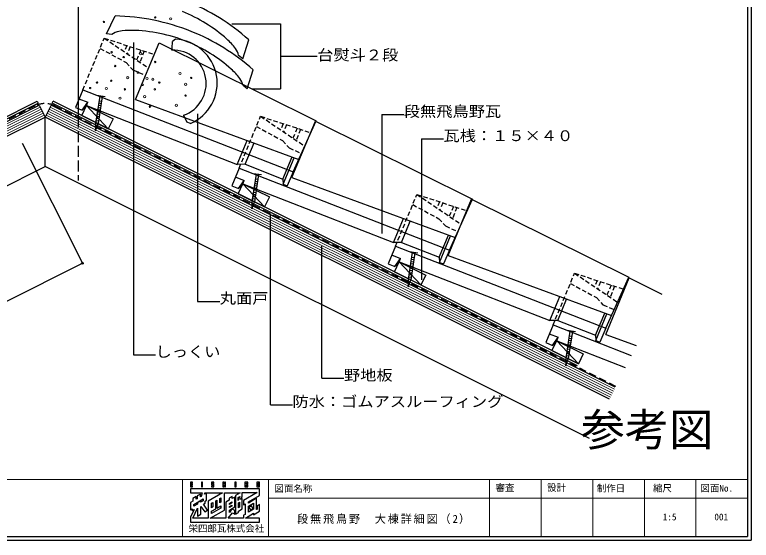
# Model space of a CAD drawing. Units: millimetres, scale not verified. Extents: x -1898 to 2142, y -2692 to 1538.
# Drawn here: x 1143 to 2142, y -1252 to -539 of the extents above; entities that cross this region are included whole.
import ezdxf
from ezdxf.enums import TextEntityAlignment as Align

# ---------------------------------------------------------------- set-up
doc = ezdxf.new("R2010")
doc.units = ezdxf.units.MM
doc.header["$LTSCALE"] = 5
doc.header["$PDMODE"] = 32
doc.header["$PDSIZE"] = 2.5
for name, pattern in [('DASHED1', [1.8, 1.2, -0.6]), ('DASHED2', [3, 2, -1]), ('DASHED3', [4, 3, -1])]:
    doc.linetypes.add(name, pattern=pattern)
doc.layers.add('0-A', color=7, linetype='Continuous', lineweight=25)
doc.styles.add('ＭＳ ゴシック', font='')
doc.styles.get('ＭＳ ゴシック').set_extended_font_data('MS Gothic')

msp = doc.modelspace()

# ---------------------------------------------------------------- linework, layer by layer
at = {"layer": '0-A', "color": 2}
for p, q in [((2136.806, 93.147), (2136.806, -1246.853)), ((1267.396, -564.998), (1279.068, -540.568)), ((1274.645, -565.677), (1267.396, -564.998)), ((1356.306, -584.06), (1357.107, -575.38)), ((1361.039, -572.227), (1357.107, -575.38)), ((1452.396, -598.683), (1460.34, -572.8)), ((1356.057, -586.764), (1356.306, -584.06)), ((1452.396, -598.683), (1446.6, -594.277)), ((1458.396, -639.46), (1466.339, -613.578)), ((1458.396, -639.46), (1452.6, -635.054)), ((1235.344, -640.866), (1520.461, -752.128)), ((1240.558, -662.222), (1234.692, -668.522)), ((1240.558, -662.222), (1444.62, -741.854)), ((1371.926, -675.253), (1376.381, -684.69)), ((1381.155, -686.308), (1376.381, -684.69)), ((1455.475, -741.794), (1444.62, -741.854)), ((1447.322, -746.857), (1732.439, -858.119)), ((1455.475, -741.794), (1506.722, -761.796)), ((1520.461, -752.128), (1512.617, -770.984)), ((1452.536, -768.213), (1446.67, -774.512)), ((1452.536, -768.213), (1656.599, -847.845)), ((1667.453, -847.785), (1656.599, -847.845)), ((1667.453, -847.785), (1718.7, -867.787)), ((1659.301, -852.848), (1944.418, -964.11)), ((1732.439, -858.119), (1724.596, -876.975)), ((1664.515, -874.204), (1658.649, -880.503)), ((1664.515, -874.204), (1868.578, -953.836)), ((1879.432, -953.776), (1868.578, -953.836)), ((1879.432, -953.776), (1930.679, -973.778)), ((1873.069, -959.734), (1979.003, -1001.073)), ((1944.418, -964.11), (1936.575, -982.966)), ((1878.282, -981.09), (1872.417, -987.389)), ((1878.282, -981.09), (1970.919, -1017.239)), ((156.806, -1246.853), (2136.806, -1246.853))]:
    msp.add_line(p, q, dxfattribs=at)
at = {"layer": '0-A'}
for p, q in [((2141.806, 98.147), (2141.806, -1251.853)), ((1306.87, -653.75), (1338.688, -577.068)), ((1338.688, -577.068), (1551.685, -682.951)), ((1265.638, -650.294), (1254.272, -648.547)), ((1230.105, -652.774), (1242.375, -657.564)), ((1234.692, -668.522), (1242.375, -657.564)), ((1240.558, -662.222), (1242.375, -657.564)), ((1261.684, -649.687), (1256.005, -686.643)), ((1260.166, -659.57), (1256.706, -659.039)), ((1260.622, -656.605), (1257.162, -656.074)), ((1306.87, -653.75), (1528.127, -735.142)), ((1233.849, -675.639), (1240.558, -662.222)), ((1240.558, -662.222), (1276.335, -680.111)), ((1258.798, -668.466), (1255.338, -667.934)), ((1259.254, -665.501), (1255.795, -664.969)), ((1259.71, -662.535), (1256.25, -662.004)), ((1233.849, -675.639), (1269.627, -693.528)), ((1257.431, -677.361), (1253.972, -676.83)), ((1257.887, -674.396), (1254.427, -673.864)), ((1258.342, -671.431), (1254.883, -670.899)), ((1256.064, -686.257), (1252.604, -685.725)), ((1252.756, -696.261), (1256.005, -686.643)), ((1256.52, -683.292), (1253.059, -682.76)), ((1256.975, -680.327), (1253.515, -679.795)), ((1518.848, -759.741), (1550.666, -683.059)), ((1520.461, -752.128), (1551.685, -682.951)), ((1550.666, -683.059), (1763.663, -788.942)), ((1255.03, -689.528), (1252.608, -689.156)), ((1254.055, -692.414), (1252.671, -692.201)), ((1444.62, -741.854), (1458.098, -709.378)), ((1455.475, -741.794), (1467.49, -712.832)), ((1506.722, -761.796), (1519.151, -731.837)), ((1507.028, -768.801), (1521.962, -732.889)), ((1442.084, -758.765), (1454.353, -763.555)), ((1477.617, -756.285), (1466.251, -754.538)), ((1473.663, -755.678), (1467.983, -792.634)), ((1445.828, -781.629), (1452.536, -768.213)), ((1446.67, -774.512), (1454.353, -763.555)), ((1452.536, -768.213), (1454.353, -763.555)), ((1452.536, -768.213), (1488.314, -786.102)), ((1481.605, -799.518), (1452.537, -768.213)), ((1471.688, -768.526), (1468.229, -767.995)), ((1472.144, -765.561), (1468.684, -765.03)), ((1472.6, -762.596), (1469.14, -762.065)), ((1518.848, -759.741), (1740.106, -841.133)), ((1470.321, -777.422), (1466.861, -776.89)), ((1470.777, -774.457), (1467.317, -773.925)), ((1471.233, -771.492), (1467.773, -770.96)), ((1445.828, -781.629), (1481.605, -799.518)), ((1468.498, -789.283), (1465.038, -788.751)), ((1468.953, -786.318), (1465.494, -785.786)), ((1469.409, -783.352), (1465.95, -782.821)), ((1469.865, -780.387), (1466.406, -779.855)), ((1488.314, -786.102), (1481.605, -799.518)), ((1732.439, -858.119), (1763.663, -788.942)), ((1468.042, -792.248), (1464.582, -791.716)), ((1467.008, -795.519), (1464.586, -795.147)), ((1466.033, -798.404), (1464.649, -798.192)), ((1464.734, -802.252), (1467.983, -792.634)), ((1730.828, -865.732), (1762.645, -789.05)), ((1762.645, -789.05), (1975.642, -894.933)), ((1656.599, -847.845), (1670.076, -815.369)), ((1667.453, -847.785), (1679.468, -818.823)), ((1718.7, -867.787), (1731.129, -837.828)), ((1719.006, -874.792), (1733.941, -838.88)), ((1654.063, -864.756), (1666.332, -869.546)), ((1689.595, -862.276), (1678.229, -860.529)), ((1685.641, -861.669), (1679.961, -898.625)), ((1684.578, -868.587), (1681.118, -868.056)), ((1730.828, -865.732), (1952.085, -947.124)), ((1657.807, -887.62), (1664.515, -874.204)), ((1658.649, -880.503), (1666.332, -869.546)), ((1664.515, -874.204), (1666.332, -869.546)), ((1664.515, -874.204), (1700.292, -892.093)), ((1693.584, -905.509), (1664.515, -874.204)), ((1683.211, -877.483), (1679.751, -876.951)), ((1683.667, -874.517), (1680.207, -873.986)), ((1684.123, -871.552), (1680.663, -871.021)), ((1657.807, -887.62), (1693.584, -905.509)), ((1681.388, -889.343), (1677.928, -888.812)), ((1681.843, -886.378), (1678.384, -885.846)), ((1682.299, -883.413), (1678.84, -882.881)), ((1682.755, -880.448), (1679.295, -879.916)), ((1680.02, -898.239), (1676.56, -897.707)), ((1676.713, -908.243), (1679.961, -898.625)), ((1680.476, -895.273), (1677.016, -894.742)), ((1680.932, -892.309), (1677.472, -891.777)), ((1700.292, -892.093), (1693.584, -905.509)), ((1944.418, -964.11), (1975.642, -894.933)), ((1944.595, -972.618), (1976.413, -895.936)), ((1976.413, -895.936), (2020.591, -917.897)), ((1678.987, -901.51), (1676.565, -901.138)), ((1678.011, -904.395), (1676.628, -904.183)), ((1868.578, -953.836), (1882.055, -921.36)), ((1879.432, -953.776), (1891.448, -924.814)), ((1930.679, -973.778), (1943.108, -943.819)), ((1930.985, -980.783), (1945.92, -944.871)), ((1903.363, -969.161), (1891.997, -967.414)), ((1899.409, -968.554), (1893.729, -1005.511)), ((1867.83, -971.641), (1880.1, -976.431)), ((1872.417, -987.389), (1880.1, -976.431)), ((1878.282, -981.09), (1880.1, -976.431)), ((1897.891, -978.438), (1894.431, -977.906)), ((1898.346, -975.472), (1894.886, -974.941)), ((1944.595, -972.618), (1985.675, -987.729)), ((1871.575, -994.506), (1878.282, -981.09)), ((1878.282, -981.09), (1914.06, -998.978)), ((1907.352, -1012.394), (1878.283, -981.089)), ((1896.523, -987.334), (1893.063, -986.801)), ((1896.979, -984.368), (1893.519, -983.836)), ((1897.435, -981.403), (1893.975, -980.871)), ((1871.575, -994.506), (1907.352, -1012.394)), ((1894.7, -999.194), (1891.24, -998.662)), ((1895.156, -996.229), (1891.696, -995.697)), ((1895.611, -993.263), (1892.152, -992.732)), ((1896.067, -990.298), (1892.608, -989.767)), ((1893.788, -1005.125), (1890.328, -1004.593)), ((1892.755, -1008.396), (1890.333, -1008.024)), ((1890.481, -1015.128), (1893.729, -1005.511)), ((1894.244, -1002.159), (1890.784, -1001.627)), ((1914.06, -998.978), (1907.352, -1012.394)), ((1891.779, -1011.281), (1890.396, -1011.068)), ((1457.523, -1175.193), (1456.796, -1175.193)), ((1457.523, -1174.399), (1457.523, -1175.193)), ((1473.795, -1177.972), (1473.002, -1177.972)), ((1473.795, -1174.399), (1473.795, -1177.972)), ((1397.066, -1187.298), (1395.747, -1192.281)), ((1427.427, -1210.846), (1427.427, -1187.298)), ((1451.57, -1192.788), (1451.57, -1187.232)), ((1389.261, -1192.37), (1384.564, -1194.97)), ((1389.261, -1196.072), (1389.261, -1192.37)), ((1390.254, -1195.434), (1389.261, -1196.072)), ((1395.148, -1198.437), (1390.65, -1201.095)), ((1394.751, -1192.824), (1394.751, -1189.084)), ((1395.747, -1192.281), (1394.751, -1192.824)), ((1398.654, -1198.146), (1395.148, -1200.277)), ((1395.148, -1200.277), (1395.148, -1198.437)), ((1417.174, -1197.484), (1417.306, -1208.001)), ((1421.077, -1201.128), (1421.077, -1195.169)), ((1437.878, -1192.503), (1433.711, -1194.905)), ((1437.878, -1195.206), (1437.878, -1192.503)), ((1441.45, -1193.185), (1437.878, -1195.206)), ((1448.349, -1192.367), (1446.213, -1197.758)), ((1446.213, -1193.633), (1448.349, -1192.367)), ((1446.213, -1197.758), (1446.213, -1193.633)), ((1449.071, -1196.536), (1451.57, -1192.788)), ((1451.57, -1195.037), (1449.071, -1196.536)), ((1453.29, -1198.079), (1453.29, -1203.636)), ((1390.65, -1202.924), (1385.822, -1205.764)), ((1385.822, -1205.764), (1385.822, -1203.107)), ((1390.65, -1201.095), (1390.65, -1202.924)), ((1409.965, -1207.681), (1409.965, -1201.652)), ((1411.817, -1206.612), (1409.965, -1207.681)), ((1422.664, -1208.134), (1409.965, -1215.647)), ((1422.664, -1200.263), (1421.077, -1201.128)), ((1437.614, -1200.99), (1434.174, -1203.095)), ((1434.174, -1203.095), (1434.174, -1201.783)), ((1437.614, -1205.422), (1434.174, -1207.486)), ((1434.174, -1207.486), (1434.174, -1206.216)), ((1446.279, -1207.873), (1446.279, -1201.188)), ((1447.866, -1207.037), (1446.279, -1207.873)), ((1466.85, -1201.735), (1466.85, -1209.655)), ((1386.35, -1209.985), (1381.191, -1220.569)), ((1383.969, -1211.64), (1386.35, -1209.985)), ((1390.848, -1219.114), (1395.346, -1216.468)), ((1408.239, -1221.958), (1427.427, -1210.846)), ((1409.965, -1212.367), (1415.587, -1208.994)), ((1409.965, -1215.647), (1409.965, -1212.367)), ((1432.499, -1221.958), (1438.209, -1214.417)), ((1437.65, -1209.341), (1434.174, -1214.129)), ((1434.174, -1214.129), (1434.174, -1210.846)), ((1441.45, -1211.309), (1437.65, -1209.341)), ((1438.209, -1214.417), (1441.384, -1216.468)), ((1441.45, -1216.468), (1441.45, -1211.309)), ((1466.85, -1209.655), (1460.041, -1213.892)), ((1462.682, -1210.714), (1466.189, -1208.729)), ((1429.477, -1221.958), (1408.239, -1221.958)), ((1453.356, -1221.958), (1432.499, -1221.958)), ((1475.052, -1221.958), (1456.052, -1221.958)), ((151.807, -1251.853), (2141.806, -1251.853))]:
    msp.add_line(p, q, dxfattribs=at)
at = {"layer": '0-A', "color": 3}
for p, q in [((1229.197, -246.374), (1229.197, -676.697)), ((461.042, -1012.394), (1173.464, -656.179)), ((462.383, -1015.078), (1174.805, -658.862)), ((1173.464, -656.179), (1174.805, -658.862)), ((1193.588, -658.862), (1194.93, -656.179)), ((1906.01, -1015.078), (1193.588, -658.862)), ((1907.352, -1012.394), (1194.93, -656.179)), ((410.933, -1044.157), (1176.147, -661.544)), ((1176.147, -661.544), (1184.197, -677.644)), ((1192.247, -661.544), (1184.197, -677.644)), ((1957.46, -1044.157), (1192.247, -661.544)), ((418.983, -1060.257), (1184.197, -677.644)), ((1184.197, -744.727), (1184.197, -677.644)), ((1949.41, -1060.257), (1184.197, -677.644)), ((445.816, -1113.922), (1184.197, -744.727)), ((1922.577, -1113.922), (1184.197, -744.727))]:
    msp.add_line(p, q, dxfattribs=at)
at = {"layer": '0-A', "color": 6}
for p, q in [((1437.64, -551.104), (1503.223, -551.104)), ((1503.223, -551.104), (1503.223, -639.272)), ((1503.223, -595.188), (1553.223, -595.188)), ((1465.172, -639.272), (1503.223, -639.272)), ((1391.042, -673.304), (1391.042, -927.701)), ((1640.611, -674.244), (1670.611, -674.244)), ((1640.611, -674.244), (1640.611, -835.765)), ((1694.451, -707.227), (1724.451, -707.227)), ((1694.451, -707.227), (1694.451, -898.578)), ((1153.274, -713.099), (1234.788, -876.122)), ((1489.693, -1067.901), (1489.693, -808.593)), ((1559.458, -1032.075), (1559.458, -852.949)), ((1391.042, -927.701), (1421.042, -927.701)), ((1559.458, -1032.075), (1589.458, -1032.075)), ((1489.693, -1067.901), (1519.693, -1067.901))]:
    msp.add_line(p, q, dxfattribs=at)
at = {"layer": '0-A', "linetype": 'DASHED1'}
for p, q in [((1235.344, -640.866), (1264.478, -570.652)), ((1264.478, -570.652), (1332.172, -592.776)), ((1264.478, -570.652), (1324.504, -611.253)), ((1258.731, -584.511), (1294.086, -603.675)), ((1294.946, -580.608), (1291.496, -588.923)), ((1299.708, -582.164), (1295.716, -591.781)), ((1313.987, -586.831), (1308.379, -600.344)), ((1318.746, -588.387), (1312.6, -603.201)), ((1447.322, -746.857), (1476.457, -676.643)), ((1476.457, -676.643), (1544.15, -698.767)), ((1476.457, -676.643), (1536.482, -717.244)), ((1506.925, -686.599), (1503.474, -694.914)), ((1511.686, -688.155), (1507.694, -697.772)), ((1470.709, -690.502), (1506.064, -709.666)), ((1525.966, -692.822), (1520.358, -706.335)), ((1530.725, -694.378), (1524.579, -709.192)), ((1659.301, -852.848), (1688.436, -782.634)), ((1688.436, -782.634), (1756.129, -804.758)), ((1688.436, -782.634), (1748.461, -823.234)), ((1682.689, -796.493), (1718.043, -815.657)), ((1718.904, -792.59), (1715.453, -800.905)), ((1723.665, -794.146), (1719.673, -803.763)), ((1737.945, -798.813), (1732.337, -812.326)), ((1742.704, -800.369), (1736.558, -815.183)), ((1873.069, -959.734), (1902.203, -889.52)), ((1902.203, -889.52), (1969.897, -911.643)), ((1902.203, -889.52), (1962.229, -930.12)), ((1896.456, -903.378), (1931.81, -922.542)), ((1932.671, -899.476), (1929.221, -907.791)), ((1937.433, -901.032), (1933.441, -910.648)), ((1951.712, -905.699), (1946.104, -919.211)), ((1956.471, -907.255), (1950.325, -922.068))]:
    msp.add_line(p, q, dxfattribs=at)
at = {"layer": '0-A', "color": 6, "linetype": 'DASHED2'}
for p, q in [((1170.78, -662.551), (410.262, -1042.815)), ((1197.613, -662.551), (1958.131, -1042.815))]:
    msp.add_line(p, q, dxfattribs=at)
at = {"layer": '0-A', "color": 4, "lineweight": 9}
for p, q in [((412.275, -1046.84), (1177.488, -664.228)), ((413.617, -1049.524), (1178.83, -666.911)), ((1954.776, -1049.524), (1189.563, -666.911)), ((1956.118, -1046.84), (1190.905, -664.228)), ((414.958, -1052.207), (1180.172, -669.595)), ((416.3, -1054.89), (1181.513, -672.278)), ((417.642, -1057.574), (1182.855, -674.961)), ((1950.752, -1057.574), (1185.538, -674.961)), ((1952.093, -1054.89), (1186.88, -672.278)), ((1953.435, -1052.207), (1188.221, -669.595)), ((156.806, -1169.493), (2136.806, -1169.493)), ((1370.464, -1246.853), (1370.464, -1169.493)), ((1487.028, -1169.493), (1487.028, -1246.853)), ((1786.806, -1169.493), (1786.806, -1246.853)), ((1856.806, -1169.493), (1856.806, -1246.853)), ((1926.806, -1169.493), (1926.806, -1246.853)), ((1996.806, -1169.493), (1996.806, -1246.853)), ((2066.806, -1169.493), (2066.806, -1246.853)), ((1487.028, -1194.502), (2136.806, -1194.502))]:
    msp.add_line(p, q, dxfattribs=at)
at = {"layer": '0-A', "color": 3, "linetype": 'DASHED3'}
msp.add_line((1229.197, -676.697), (1229.197, -763.904), dxfattribs=at)
at = {"layer": '0-A', "color": 6}
for points in [[(1303.97, -576.733), (1303.97, -1000.222), (1333.97, -1000.222)], [(814.408, -1086.316), (1024.598, -981.219), (1234.788, -876.122)]]:
    msp.add_lwpolyline(points, dxfattribs=at)
at = {"layer": '0-A', "linetype": 'DASHED1'}
for points in [[(1294.139, -603.571), (1303.02, -613.477), (1320.342, -621.31)], [(1506.118, -709.562), (1514.998, -719.468), (1532.321, -727.301)], [(1718.097, -815.553), (1726.977, -825.459), (1744.3, -833.292)], [(1931.864, -922.439), (1940.745, -932.344), (1958.067, -940.177)]]:
    msp.add_lwpolyline(points, dxfattribs=at)
at = {"layer": '0-A', "color": 2}
for points in [[(1235.344, -640.866), (1225.378, -664.887), (1234.692, -668.522)], [(1447.322, -746.857), (1437.356, -770.877), (1446.67, -774.512)], [(1506.693, -761.797), (1507.028, -768.801), (1512.617, -770.984)], [(1659.301, -852.848), (1649.335, -876.868), (1658.649, -880.503)], [(1718.671, -867.788), (1719.006, -874.792), (1724.596, -876.975)], [(1873.069, -959.734), (1863.102, -983.754), (1872.417, -987.389)], [(1930.65, -973.778), (1930.985, -980.783), (1936.575, -982.966)]]:
    msp.add_lwpolyline(points, dxfattribs=at)
at = {"layer": '0-A'}
for points in [[(1258.225, -649.155), (1252.545, -686.111), (1252.756, -696.261)], [(1276.335, -680.111), (1269.627, -693.528), (1240.558, -662.222)], [(1470.204, -755.146), (1464.524, -792.102), (1464.734, -802.252)], [(1682.182, -861.137), (1676.502, -898.092), (1676.713, -908.243)], [(1895.95, -968.022), (1890.27, -1004.978), (1890.481, -1015.128)], [(1456.796, -1175.193), (1456.796, -1174.399), (1457.523, -1174.399)], [(1473.002, -1177.972), (1473.002, -1174.399), (1473.795, -1174.399)], [(1381.191, -1181.939), (1381.191, -1187.298), (1397.066, -1187.298)], [(1460.103, -1199.733), (1475.052, -1190.936), (1475.052, -1181.939), (1381.191, -1181.939)], [(1403.152, -1197.418), (1403.152, -1187.875), (1400.41, -1189.429), (1401.001, -1187.298), (1424.979, -1187.298)], [(1424.979, -1187.298), (1405.533, -1198.675), (1405.533, -1221.958)], [(1427.427, -1187.298), (1448.815, -1187.298), (1442.31, -1191.134)], [(1451.57, -1187.232), (1471.933, -1187.232), (1453.29, -1198.079)], [(1384.564, -1194.97), (1384.564, -1198.807), (1381.191, -1200.792), (1381.191, -1210.383)], [(1385.822, -1203.107), (1398.654, -1195.66), (1398.654, -1198.146)], [(1394.751, -1189.084), (1390.254, -1191.663), (1390.254, -1195.434)], [(1398.919, -1203.041), (1401.233, -1201.652), (1401.233, -1198.608), (1403.152, -1197.418)], [(1415.587, -1208.994), (1415.587, -1198.391), (1417.174, -1197.484)], [(1421.077, -1195.169), (1422.664, -1194.203), (1422.664, -1200.263)], [(1433.711, -1194.905), (1433.711, -1197.616), (1429.477, -1199.998), (1429.477, -1221.958)], [(1434.174, -1210.846), (1441.45, -1206.612), (1441.45, -1193.185)], [(1442.31, -1191.134), (1442.31, -1216.468), (1446.279, -1214.153), (1446.279, -1212.235), (1451.57, -1209.258), (1451.57, -1195.037)], [(1470.752, -1194.839), (1460.103, -1201.335), (1460.103, -1199.733)], [(1466.916, -1217.196), (1475.052, -1212.499), (1475.052, -1203.239), (1471.679, -1205.223), (1471.679, -1209.721), (1471.48, -1209.919), (1470.951, -1210.184), (1470.819, -1204.959), (1470.752, -1194.839)], [(1405.533, -1221.958), (1384.691, -1221.958), (1390.848, -1208.481), (1390.848, -1219.114)], [(1395.346, -1216.468), (1395.346, -1205.982), (1400.617, -1213.423), (1404.647, -1211.047), (1398.919, -1203.041)], [(1409.965, -1201.652), (1411.817, -1200.511), (1411.817, -1206.612)], [(1417.306, -1208.001), (1417.306, -1208.067), (1422.599, -1205.025), (1422.664, -1205.091), (1422.664, -1208.134)], [(1434.174, -1201.783), (1437.614, -1199.693), (1437.614, -1200.99)], [(1434.174, -1206.216), (1437.614, -1204.124), (1437.614, -1205.422)], [(1446.279, -1201.188), (1447.866, -1200.222), (1447.866, -1207.037)], [(1453.29, -1203.636), (1455.406, -1202.407), (1455.406, -1216.732)], [(1460.041, -1213.892), (1460.104, -1205.601), (1466.85, -1201.735)], [(1466.189, -1208.729), (1464.087, -1205.069), (1460.421, -1207.187), (1462.682, -1210.714)], [(1381.191, -1210.383), (1383.572, -1209.022), (1383.572, -1211.838), (1383.969, -1211.64)], [(1455.406, -1216.732), (1453.356, -1217.989), (1453.356, -1221.958)], [(1456.052, -1221.958), (1466.916, -1214.994), (1466.916, -1217.196)], [(1381.191, -1220.569), (1381.191, -1227.25), (1475.052, -1227.25), (1475.052, -1221.958)]]:
    msp.add_lwpolyline(points, dxfattribs=at)
for points in [[(1381.191, -1172.944), (1381.191, -1179.361), (1384.234, -1179.361), (1384.234, -1177.972), (1382.646, -1177.972), (1382.646, -1176.45), (1384.234, -1176.45), (1384.234, -1175.061), (1382.646, -1175.061), (1382.646, -1174.399), (1384.234, -1174.399), (1384.234, -1172.944)], [(1396.074, -1172.944), (1396.074, -1179.361), (1397.595, -1179.361), (1397.595, -1172.944)], [(1409.832, -1172.944), (1409.832, -1176.45), (1411.353, -1176.45), (1411.353, -1177.972), (1409.832, -1177.972), (1409.832, -1179.361), (1412.809, -1179.361), (1412.809, -1175.061), (1411.353, -1175.061), (1411.353, -1174.399), (1412.809, -1174.399), (1412.809, -1172.944)], [(1425.178, -1172.944), (1425.178, -1179.361), (1426.633, -1179.361), (1426.633, -1176.45), (1427.427, -1176.45), (1427.427, -1179.361), (1428.882, -1179.361), (1428.882, -1172.944), (1427.427, -1172.944), (1427.427, -1174.995), (1426.633, -1174.995), (1426.633, -1172.944)], [(1441.715, -1172.944), (1441.715, -1179.361), (1443.236, -1179.361), (1443.236, -1172.944)], [(1455.274, -1172.944), (1455.274, -1179.361), (1456.796, -1179.361), (1456.796, -1176.45), (1457.523, -1176.45), (1457.523, -1179.361), (1458.979, -1179.361), (1458.979, -1176.45), (1458.251, -1175.722), (1458.979, -1174.995), (1458.979, -1172.944)], [(1471.546, -1172.944), (1471.546, -1179.361), (1475.052, -1179.361), (1475.052, -1172.944)]]:
    msp.add_lwpolyline(points, close=True, dxfattribs=at)
at = {"layer": '0-A', "color": 4, "lineweight": 9}
for centre, radius in [((1263.976, -548.541), 1), ((1333.546, -542.515), 1), ((1354.484, -544.465), 1.5), ((1274.384, -589.835), 1), ((1290.818, -596.409), 1), ((1313.848, -591.759), 1.5), ((1279.314, -608.46), 1), ((1333.546, -602.982), 1), ((1309.991, -617.225), 1), ((1367.253, -618.579), 1.5), ((1273.836, -628.519), 1), ((1296.327, -624.379), 1.5), ((1322.431, -625.375), 1.5), ((1330.29, -626.361), 1.5), ((1382.346, -624.611), 1), ((1245.351, -638.379), 1), ((1254.663, -630.92), 1), ((1267.294, -638.96), 1.5), ((1292.461, -640.023), 1), ((1316.564, -633.997), 1), ((1332.998, -640.023), 1), ((1339.024, -630.92), 1), ((1374.763, -633.261), 1.5), ((1319.334, -649.916), 1.5), ((1374.677, -648.505), 1), ((1285.919, -652.107), 1.5), ((1326.425, -663.578), 1), ((1362.108, -661.685), 1.5)]:
    msp.add_circle(centre, radius, dxfattribs=at)
at = {"layer": '0-A', "color": 2}
for centre, radius, start, end in [((1268.064, -789.312), 289.564, 48.39293, 68.08371), ((1292.001, -727.912), 208.663, 48.36996, 67.84421), ((1274.063, -830.089), 289.564, 68.08362, 89.00975), ((1288.252, -583.48), 22.408, 100.01164, 127.39165), ((1300.004, -650.043), 90, 89.03273, 100.01166), ((1298.001, -768.689), 208.663, 67.84412, 89.03275), ((1274.064, -830.09), 289.564, 48.39293, 68.08371), ((1358.153, -631.55), 59.393, 292.78564, 87.21436), ((1298.001, -768.689), 208.663, 48.36996, 67.84421), ((1370.831, -639.217), 90, 37.39102, 48.36995), ((1357.17, -632.232), 45.481, 288.93192, 91.40262), ((1424.533, -598.172), 22.408, 10.01097, 37.39098), ((1376.831, -679.995), 90, 37.39102, 48.36995), ((1430.533, -638.95), 22.408, 10.01097, 37.39098)]:
    msp.add_arc(centre, radius, start, end, dxfattribs=at)
at = {"layer": '0-A', "color": 6, "linetype": 'DASHED2'}
msp.add_arc((1184.197, -689.384), 30, 63.43457, 116.56543, dxfattribs=at)
at = {"layer": '0-A', "color": 6}
msp.add_point((1234.788, -876.122), dxfattribs=at)

# ---------------------------------------------------------------- texts
at = {"layer": '0-A', "color": 3, "style": 'ＭＳ ゴシック', "width": 1.1}
for s, p in [('台熨斗２段', (1553.223, -605.188)), ('段無飛鳥野瓦', (1670.611, -681.744)), ('瓦桟：１５×４０', (1724.451, -714.727)), ('丸面戸', (1421.042, -935.201)), ('しっくい', (1333.97, -1007.722)), ('野地板', (1589.458, -1039.575)), ('防水：ゴムアスルーフィング', (1519.693, -1075.401))]:
    msp.add_text(s, height=14.66, dxfattribs=at).set_placement(p, align=Align.BOTTOM_LEFT)
at = {"layer": '0-A', "style": 'ＭＳ ゴシック'}
for s, height, p in [('参考図', 43.99, (1910.34, -1136.964)), ('栄四郎瓦株式会社', 9.164, (1378.678, -1243.099))]:
    msp.add_text(s, height=height, dxfattribs=at).set_placement(p, align=Align.BOTTOM_LEFT)
at = {"layer": '0-A', "color": 3, "style": 'ＭＳ ゴシック'}
for s, p in [('図面名称', (1495.225, -1188.984)), ('審査', (1794.896, -1187.879)), ('設計', (1864.896, -1187.879)), ('制作日', (1932.279, -1188.605)), ('縮尺', (2008.529, -1188.605)), ('図面No.', (2072.874, -1188.605)), ('1:5', (2021.718, -1227.544)), ('001', (2091.718, -1227.544))]:
    msp.add_text(s, height=9.164, dxfattribs=at).set_placement(p, align=Align.BOTTOM_LEFT)
at = {"layer": '0-A', "insert": (1525.979, -1229.844), "char_height": 11, "attachment_point": 7, "style": 'ＭＳ ゴシック'}
msp.add_mtext('\\T1.17;段無飛鳥野\u3000大棟詳細図（2）', dxfattribs=at)

doc.saveas('drawing.dxf')
